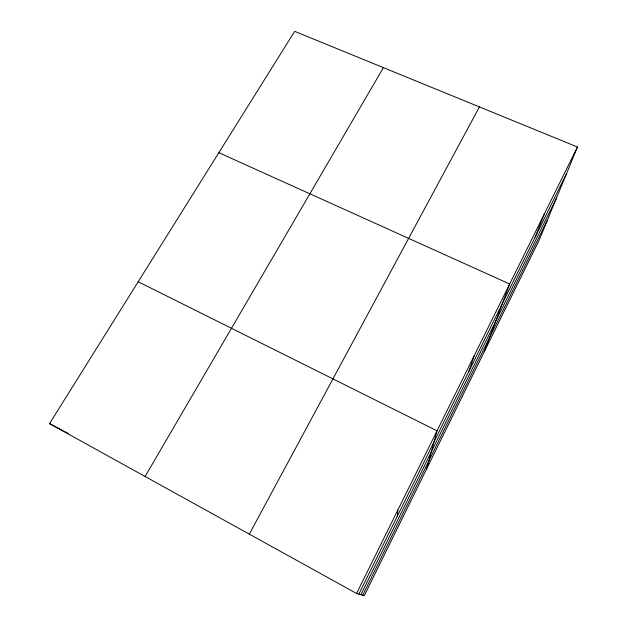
<?xml version="1.0" encoding="UTF-8"?>
<svg xmlns="http://www.w3.org/2000/svg" width="627" height="627" viewBox="0 0 627 627"><rect width="100%" height="100%" fill="white"/><g stroke="black" fill="none" stroke-linecap="round" stroke-linejoin="round"><path stroke-width="0.94" d="M397.346 516.154L397.863 510.002M426.65 468.839L437.043 430.812L138.191 281.766M468.957 371.176L474.263 355.58M484.256 351.771L509.673 284.007L218.847 152.698M535.105 237.249L544.401 213.831M577.459 147.008L539.149 240.196L364.263 595.65L356.567 593.471L49.541 423.625L294.674 31.35L577.459 147.008L356.567 593.471M362.696 595.203L547.167 220.688M358.832 594.114L566.432 173.828M360.862 594.686L556.384 198.265M249.319 534.141L479.428 106.919M145.103 476.489L383.403 67.638M49.541 423.625L63.178 430.804M64.879 431.697L68.288 433.492"/></g></svg>
